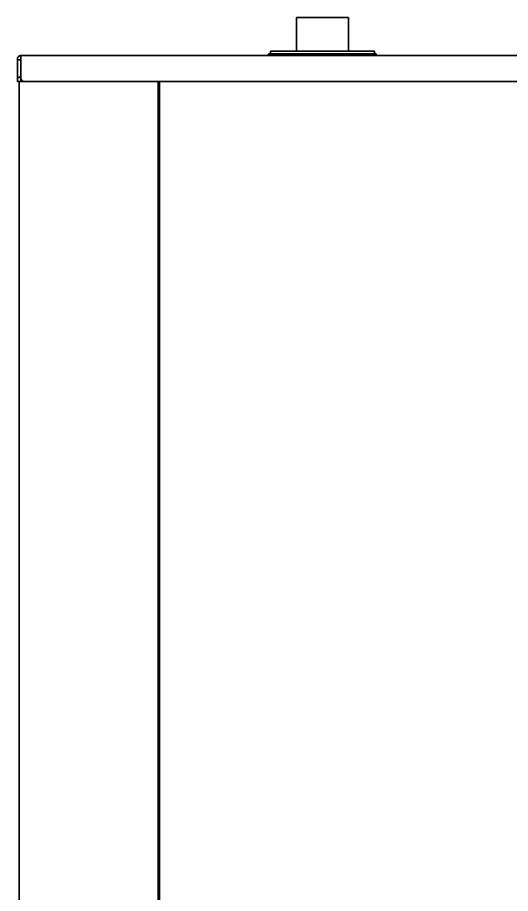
# Model space of a CAD drawing. Extents: x 6569 to 10251, y -294 to 3435.
# Drawn here: x 9320 to 9604, y 1748 to 2253 of the extents above; entities that cross this region are included whole.
import ezdxf

# ---------------------------------------------------------------- set-up
doc = ezdxf.new("R2010")
doc.units = 0
doc.header["$LTSCALE"] = 5
doc.layers.add('1', color=7, linetype='CONTINUOUS', true_color=0xffffff)

msp = doc.modelspace()

# ---------------------------------------------------------------- linework, layer by layer
at = {"layer": '1', "color": 7, "linetype": 'Continuous', "lineweight": 35}
for p, q in [((9480.56, 2253.33), (9510.56, 2253.33)), ((9480.56, 2253.33), (9480.56, 2233.82)), ((9510.56, 2233.82), (9510.56, 2253.33)), ((9321.49, 2231.33), (9321.44, 2231.33)), ((9321.54, 2231.33), (9321.49, 2231.33)), ((9321.54, 2231.33), (9321.54, 2229.26)), ((9321.54, 2230.53), (9321.56, 2230.53)), ((9321.66, 2230.33), (9321.54, 2230.33)), ((9321.56, 2231.33), (9321.66, 2231.33)), ((9321.56, 2230.53), (9321.66, 2230.53)), ((9321.66, 2231.33), (10115.57, 2231.33)), ((9321.66, 2231.33), (9321.66, 2229.43)), ((9464.56, 2232.33), (9526.56, 2232.33)), ((9464.56, 2232.33), (9464.56, 2231.33)), ((9465.56, 2233.83), (9465.56, 2232.33)), ((9465.56, 2233.83), (9495.56, 2233.83)), ((9495.56, 2233.83), (9525.56, 2233.83)), ((9525.56, 2232.33), (9525.56, 2233.83)), ((9526.56, 2231.33), (9526.56, 2232.33)), ((9319.69, 2229.01), (9319.74, 2229.01)), ((9319.69, 2228.42), (9319.69, 2219.34)), ((9321.54, 2223.12), (9321.54, 2229.26)), ((9321.66, 2229.43), (9321.66, 2218.32)), ((9321.54, 2223.12), (9321.54, 2216.66)), ((9319.83, 2218.76), (9319.69, 2218.76)), ((9319.69, 2217.93), (9319.69, 2216.52)), ((9319.76, 2216.33), (9319.76, 2216.36)), ((9319.83, 2216.33), (9319.76, 2216.33)), ((9319.89, 2216.32), (9320.99, 2216.32)), ((9320.56, 2216.31), (9320.56, 1425.83)), ((9321.54, 2216.45), (9321.54, 2216.47)), ((9321.54, 2216.45), (9322.96, 2216.45)), ((9323.66, 2216.33), (10113.57, 2216.33)), ((9400.76, 2216.23), (9400.76, 2216.33)), ((9400.76, 2214.23), (9400.76, 2216.23)), ((9400.76, 2216.23), (9401.56, 2216.23)), ((9401.56, 1277.43), (9401.56, 2216.33)), ((9400.76, 2214.23), (9400.76, 1426.83))]:
    msp.add_line(p, q, dxfattribs=at)
for centre, major_axis, ratio, start_param, end_param in [((9319.67, 2229.83), (0, 2), 0.008727, 4.28531, 4.582813), ((9321.44, 2229.58), (-1.75, 0), 0.999962, -1.570796, -0.148215), ((9319.66, 2229.83), (-0.02, 2), 0.008726, 3.926915, 4.285234), ((9321.49, 2229.01), (1.75, 0.01), 0.034899, 3.150324, 4.712247), ((9319.71, 2217.93), (-0.02, 2), 0.008726, 0.785322, 1.143642), ((9319.71, 2217.93), (0, 2), 0.008727, 1.143718, 1.570796), ((9319.89, 2216.52), (0.141, 0.141), 0.999924, 2.356233, 3.926953), ((9323.66, 2218.32), (-2, 0), 0.99863, 0, 1.570796)]:
    msp.add_ellipse(centre, major_axis=major_axis, ratio=ratio, start_param=start_param, end_param=end_param, dxfattribs=at)
for points, degree in [([(9319.69, 2229.58), (9319.69, 2229.62), (9319.69, 2229.71), (9319.7, 2229.79), (9319.71, 2229.83)], 3), ([(9320.99, 2216.32), (9323.3, 2216.32)], 1)]:
    msp.add_open_spline(points, degree=degree, dxfattribs=at)
for points, knots in [([(9319.83, 2218.76), (9319.83, 2218.76), (9319.83, 2218.76), (9319.83, 2218.76), (9319.84, 2218.75), (9319.85, 2218.75), (9319.86, 2218.75), (9319.89, 2218.75), (9319.9, 2218.75), (9319.92, 2218.75), (9319.93, 2218.75), (9319.94, 2218.75), (9319.97, 2218.75), (9320, 2218.75), (9320.06, 2218.75), (9320.1, 2218.75), (9320.16, 2218.75), (9320.18, 2218.76), (9320.21, 2218.76), (9320.22, 2218.76), (9320.24, 2218.76), (9320.3, 2218.76), (9320.36, 2218.76), (9320.46, 2218.77), (9320.52, 2218.77), (9320.6, 2218.78), (9320.63, 2218.78), (9320.69, 2218.78), (9320.72, 2218.79), (9320.78, 2218.79), (9320.81, 2218.8), (9320.88, 2218.81), (9320.91, 2218.81), (9320.96, 2218.82), (9320.97, 2218.83), (9321, 2218.83), (9321.02, 2218.84), (9321.07, 2218.85), (9321.1, 2218.86), (9321.15, 2218.88), (9321.16, 2218.89), (9321.19, 2218.91), (9321.21, 2218.91), (9321.24, 2218.93), (9321.25, 2218.94), (9321.27, 2218.96), (9321.28, 2218.97), (9321.29, 2218.98), (9321.3, 2218.98), (9321.32, 2219.02), (9321.34, 2219.04), (9321.37, 2219.09), (9321.38, 2219.11), (9321.39, 2219.14), (9321.4, 2219.15), (9321.42, 2219.2), (9321.42, 2219.24), (9321.44, 2219.3), (9321.45, 2219.34), (9321.46, 2219.41), (9321.46, 2219.44), (9321.47, 2219.51), (9321.48, 2219.55), (9321.49, 2219.65), (9321.49, 2219.72), (9321.5, 2219.86), (9321.5, 2219.93), (9321.51, 2220.06), (9321.51, 2220.13), (9321.52, 2220.34), (9321.52, 2220.48), (9321.53, 2220.76), (9321.53, 2220.9), (9321.53, 2221.18), (9321.53, 2221.31), (9321.54, 2221.73), (9321.54, 2222.01), (9321.54, 2222.57), (9321.54, 2222.84), (9321.54, 2223.12)], [0, 0, 0, 0, 0.007813, 0.015625, 0.03125, 0.03125, 0.0625, 0.0625, 0.078125, 0.085938, 0.085938, 0.09375, 0.09375, 0.125, 0.125, 0.15625, 0.15625, 0.171875, 0.171875, 0.179688, 0.179688, 0.1875, 0.21875, 0.21875, 0.25, 0.25, 0.265625, 0.265625, 0.28125, 0.28125, 0.296875, 0.296875, 0.3125, 0.3125, 0.320313, 0.320313, 0.328125, 0.328125, 0.34375, 0.34375, 0.351563, 0.351563, 0.359375, 0.359375, 0.367188, 0.367188, 0.371094, 0.371094, 0.375, 0.375, 0.390625, 0.390625, 0.398438, 0.398438, 0.40625, 0.40625, 0.421875, 0.421875, 0.4375, 0.4375, 0.453125, 0.453125, 0.46875, 0.46875, 0.5, 0.5, 0.53125, 0.53125, 0.5625, 0.5625, 0.625, 0.625, 0.6875, 0.6875, 0.75, 0.75, 0.875, 0.875, 1, 1, 1, 1]), ([(9321.54, 2216.66), (9321.54, 2216.65), (9321.54, 2216.63), (9321.54, 2216.62), (9321.54, 2216.61), (9321.54, 2216.6), (9321.54, 2216.59), (9321.54, 2216.57), (9321.54, 2216.56), (9321.54, 2216.54), (9321.54, 2216.53), (9321.54, 2216.52), (9321.54, 2216.51), (9321.54, 2216.5), (9321.54, 2216.49), (9321.54, 2216.49), (9321.54, 2216.48), (9321.54, 2216.48), (9321.54, 2216.47), (9321.54, 2216.47), (9321.54, 2216.47), (9321.54, 2216.47)], [0, 0, 0, 0, 0.125, 0.125, 0.1875, 0.1875, 0.25, 0.25, 0.375, 0.375, 0.5, 0.5, 0.625, 0.625, 0.6875, 0.6875, 0.75, 0.75, 0.875, 0.875, 1, 1, 1, 1])]:
    msp.add_open_spline(points, degree=3, knots=knots, dxfattribs=at)

doc.saveas('drawing.dxf')
